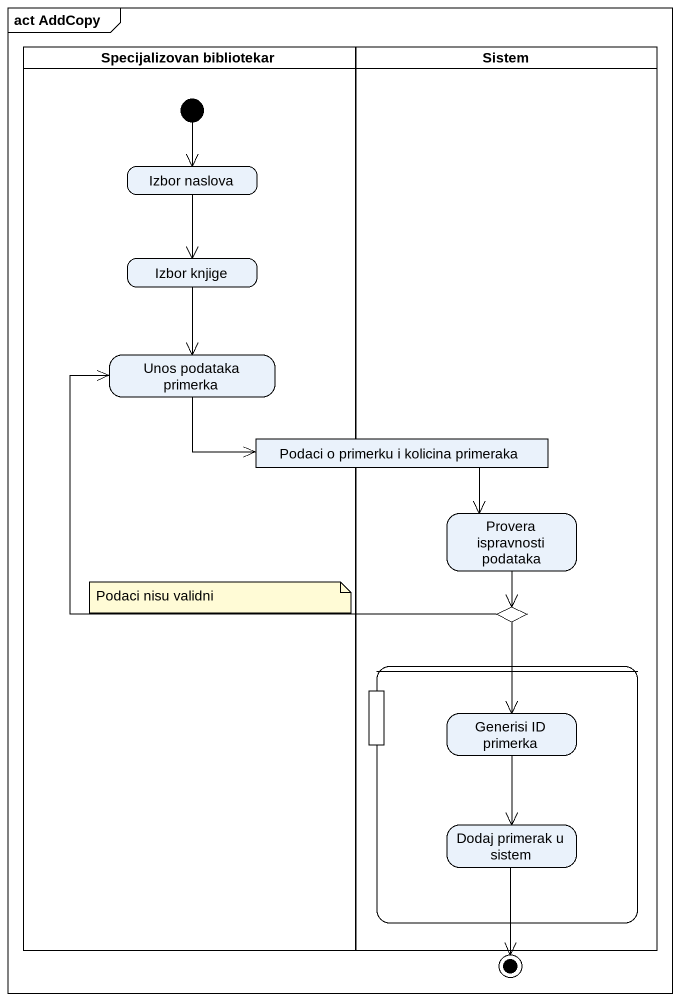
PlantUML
@startuml
mainframe act AddCopy
hide empty description
state "Specijalizovan bibliotekar" as Specijalizovan_bibliotekar <<partition>> {
  state "Izbor naslova" as Izbor_naslova
  state "Izbor knjige" as Izbor_knjige
  state "Unos podataka primerka" as Unos_podataka_primerka
  [*] --> Izbor_naslova
}
state Sistem <<partition>> {
  state "Provera ispravnosti podataka" as Provera_ispravnosti_podataka
  state choice1 <<choice>>
  state " " as state1 {
    state pin1 <<inputPin>>
    state "Generisi ID primerka" as Generisi_ID_primerka
    state "Dodaj primerak u sistem" as Dodaj_primerak_u_sistem
  }
}
state "Podaci o primerku i kolicina primeraka" as Podaci_o_primerku_i <<object>>
state final1 <<end>>
Izbor_naslova --> Izbor_knjige
Izbor_knjige --> Unos_podataka_primerka
Unos_podataka_primerka -right-> Podaci_o_primerku_i
Podaci_o_primerku_i --> Provera_ispravnosti_podataka
Provera_ispravnosti_podataka --> choice1
choice1 -up-> Unos_podataka_primerka
choice1 --> Generisi_ID_primerka
Generisi_ID_primerka --> Dodaj_primerak_u_sistem
Dodaj_primerak_u_sistem --> final1
note as N1
  Podaci nisu validni
end note
@enduml
